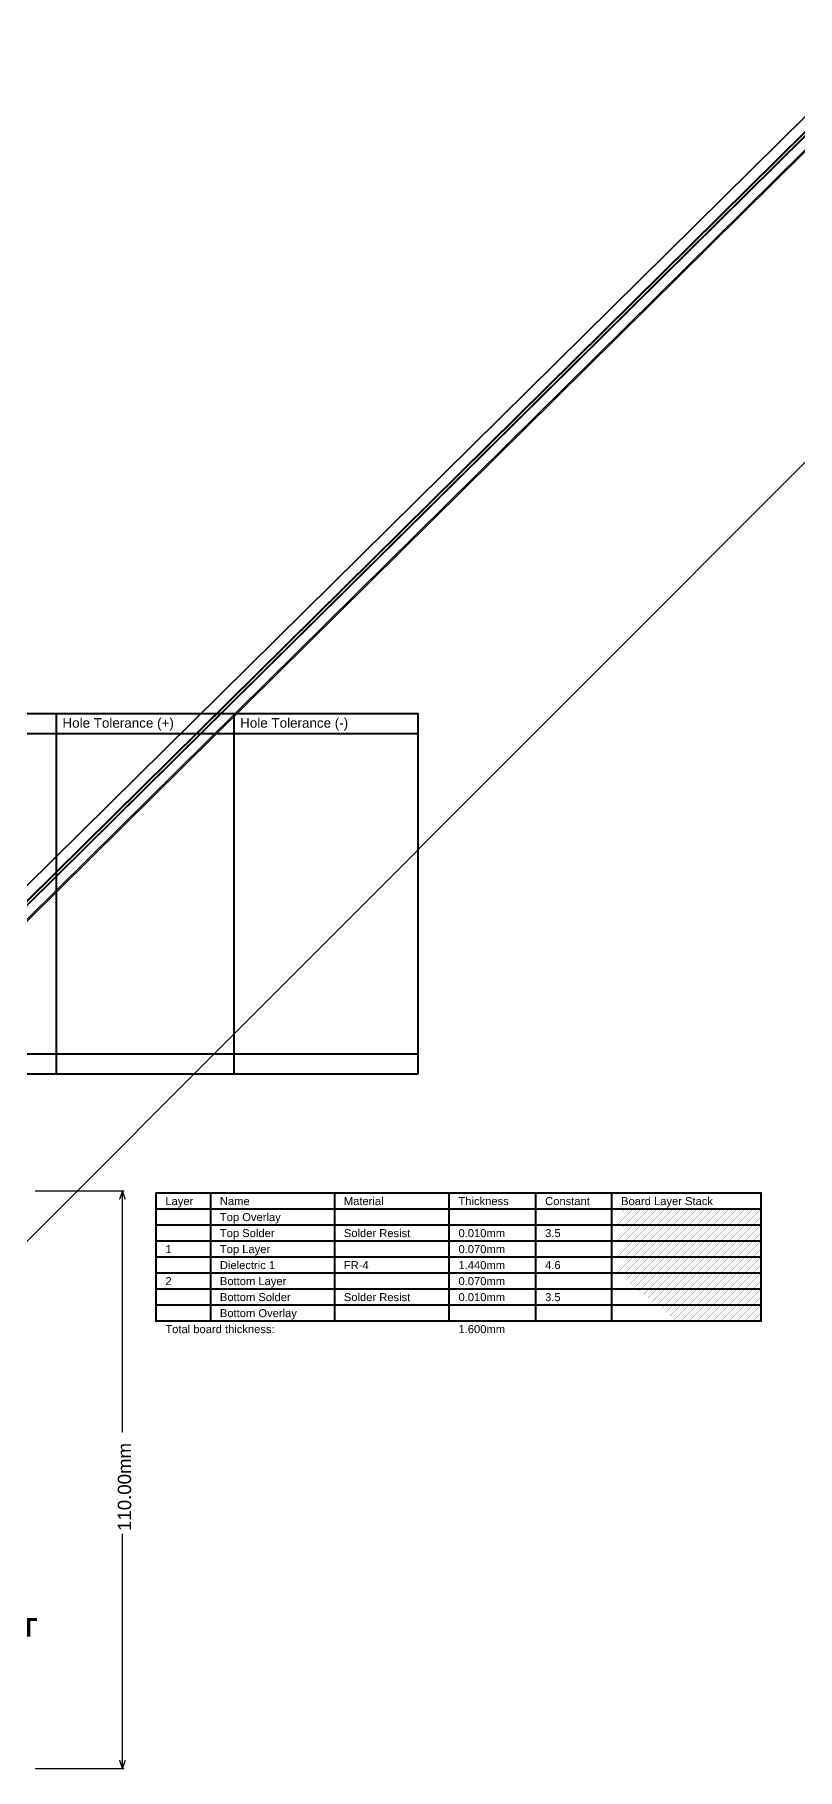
# Model space of a CAD drawing. Header units: inches. Extents: x 0 to 212, y 0 to 208.
# Drawn here: x 8.12 to 13.84, y -0.16 to 12.85 of the extents above; entities that cross this region are included whole.
import ezdxf

# ---------------------------------------------------------------- set-up
doc = ezdxf.new("R2010")
doc.units = ezdxf.units.IN
doc.header["$MEASUREMENT"] = 0
for name, color, linetype in [('Dimensions', 6, 'Continuous'), ('Drill Drawing', 1, 'Continuous'), ('Fabrication', 76, 'Continuous'), ('Top Overlay', 2, 'Continuous'), ('Top Solder', 216, 'Continuous')]:
    doc.layers.add(name, color=color, linetype=linetype)
doc.styles.add('Arial', font='', dxfattribs={"height": 0.2})
doc.styles.add('Arial Black_Bold', font='', dxfattribs={"height": 0.2})
doc.styles.get('Arial').set_extended_font_data('Arial')
doc.styles.get('Arial Black_Bold').set_extended_font_data('Arial Black', bold=True)

# ---------------------------------------------------------------- blocks, each defined once
blk = doc.blocks.new('28_UFQFPN__4_4__11')
at = {"layer": 'Top Solder'}
for p in [(-0.068, 0.067), (-0.063, -0.051), (-0.051, 0.087), (-0.051, -0.063), (0.061, -0.063), (0.067, 0.087), (0.087, 0.067), (0.087, -0.051)]:
    blk.add_line(p, (207.684, 205.166), dxfattribs=at)
blk = doc.blocks.new('P____DI_3333_8_82')
at = {"layer": 'Top Solder'}
blk.add_line((0.004, 0.049), (-204.764, 204.757), dxfattribs=at)

msp = doc.modelspace()

# ---------------------------------------------------------------- linework, layer by layer
at = {"layer": 'Dimensions', "const_width": 0.01}
for points in [[(8.125, 4.177), (8.786, 4.177)], [(8.756, 4.117), (8.776, 4.177)], [(8.776, 4.177), (8.796, 4.117)], [(8.776, 2.37), (8.776, 4.177)], [(8.776, -0.154), (8.776, 1.603)], [(8.756, -0.094), (8.776, -0.154)], [(8.776, -0.154), (8.796, -0.094)], [(8.125, -0.154), (8.786, -0.154)]]:
    msp.add_lwpolyline(points, dxfattribs=at)
at = {"layer": 'Dimensions', "const_width": 0.005}
for points in [[(8.122, 4.177, 1), (8.127, 4.177, 1)], [(8.773, 4.177, 1), (8.778, 4.177, 1)], [(8.773, 4.177, 1), (8.778, 4.177, 1)], [(8.773, 4.177, 1), (8.778, 4.177, 1)], [(8.783, 4.177, 1), (8.788, 4.177, 1)], [(8.753, 4.117, 1), (8.758, 4.117, 1)], [(8.793, 4.117, 1), (8.798, 4.117, 1)], [(8.773, 2.37, 1), (8.778, 2.37, 1)], [(8.773, 1.603, 1), (8.778, 1.603, 1)], [(8.753, -0.094, 1), (8.758, -0.094, 1)], [(8.793, -0.094, 1), (8.798, -0.094, 1)], [(8.122, -0.154, 1), (8.127, -0.154, 1)], [(8.773, -0.154, 1), (8.778, -0.154, 1)], [(8.773, -0.154, 1), (8.778, -0.154, 1)], [(8.773, -0.154, 1), (8.778, -0.154, 1)], [(8.783, -0.154, 1), (8.788, -0.154, 1)]]:
    msp.add_lwpolyline(points, format="xyb", close=True, dxfattribs=at)
at = {"layer": 'Drill Drawing', "const_width": 0.015}
for points in [[(-0.128, 7.755), (10.993, 7.755)], [(8.281, 5.055), (8.281, 7.755)], [(9.614, 5.055), (9.614, 7.755)], [(10.993, 5.055), (10.993, 7.755)], [(-0.128, 7.605), (10.993, 7.605)], [(-0.128, 5.205), (10.993, 5.205)], [(-0.128, 5.055), (10.993, 5.055)]]:
    msp.add_lwpolyline(points, dxfattribs=at)
at = {"layer": 'Drill Drawing', "const_width": 0.0075}
for points in [[(8.277, 7.755, 1), (8.284, 7.755, 1)], [(9.61, 7.755, 1), (9.618, 7.755, 1)], [(10.989, 7.755, 1), (10.997, 7.755, 1)], [(10.989, 7.755, 1), (10.997, 7.755, 1)], [(10.989, 7.605, 1), (10.997, 7.605, 1)], [(10.989, 5.205, 1), (10.997, 5.205, 1)], [(8.277, 5.055, 1), (8.284, 5.055, 1)], [(9.61, 5.055, 1), (9.618, 5.055, 1)], [(10.989, 5.055, 1), (10.997, 5.055, 1)], [(10.989, 5.055, 1), (10.997, 5.055, 1)]]:
    msp.add_lwpolyline(points, format="xyb", close=True, dxfattribs=at)
at = {"layer": 'Fabrication'}
for points, const_width in [([(9.028, 4.161), (13.566, 4.161)], 0.015), ([(9.028, 3.201), (9.028, 4.161)], 0.015), ([(9.437, 3.201), (9.437, 4.161)], 0.015), ([(10.367, 3.201), (10.367, 4.161)], 0.015), ([(11.227, 3.201), (11.227, 4.161)], 0.015), ([(11.877, 3.201), (11.877, 4.161)], 0.015), ([(12.447, 3.201), (12.447, 4.161)], 0.015), ([(13.566, 3.201), (13.566, 4.161)], 0.015), ([(9.028, 4.041), (13.566, 4.041)], 0.015), ([(12.447, 3.941), (12.546, 4.041)], 0.001), ([(12.447, 4.001), (12.486, 4.041)], 0.001), ([(12.486, 3.921), (12.606, 4.041)], 0.001), ([(12.546, 3.921), (12.666, 4.041)], 0.001), ([(12.606, 3.921), (12.726, 4.041)], 0.001), ([(12.666, 3.921), (12.786, 4.041)], 0.001), ([(12.726, 3.921), (12.846, 4.041)], 0.001), ([(12.786, 3.921), (12.906, 4.041)], 0.001), ([(12.846, 3.921), (12.966, 4.041)], 0.001), ([(12.906, 3.921), (13.026, 4.041)], 0.001), ([(12.966, 3.921), (13.086, 4.041)], 0.001), ([(13.026, 3.921), (13.146, 4.041)], 0.001), ([(13.086, 3.921), (13.206, 4.041)], 0.001), ([(13.146, 3.921), (13.266, 4.041)], 0.001), ([(13.206, 3.921), (13.326, 4.041)], 0.001), ([(13.266, 3.921), (13.386, 4.041)], 0.001), ([(13.326, 3.921), (13.446, 4.041)], 0.001), ([(13.386, 3.921), (13.506, 4.041)], 0.001), ([(13.446, 3.921), (13.566, 4.041)], 0.001), ([(9.028, 3.921), (9.437, 3.921)], 0.015), ([(9.437, 3.921), (10.367, 3.921)], 0.015), ([(10.367, 3.921), (11.227, 3.921)], 0.015), ([(11.227, 3.921), (11.877, 3.921)], 0.015), ([(11.877, 3.921), (12.447, 3.921)], 0.015), ([(12.447, 3.921), (13.566, 3.921)], 0.015), ([(12.447, 3.821), (12.546, 3.921)], 0.001), ([(12.447, 3.881), (12.486, 3.921)], 0.001), ([(12.486, 3.801), (12.606, 3.921)], 0.001), ([(12.546, 3.801), (12.666, 3.921)], 0.001), ([(12.606, 3.801), (12.726, 3.921)], 0.001), ([(12.666, 3.801), (12.786, 3.921)], 0.001), ([(12.726, 3.801), (12.846, 3.921)], 0.001), ([(12.786, 3.801), (12.906, 3.921)], 0.001), ([(12.846, 3.801), (12.966, 3.921)], 0.001), ([(12.906, 3.801), (13.026, 3.921)], 0.001), ([(12.966, 3.801), (13.086, 3.921)], 0.001), ([(13.026, 3.801), (13.146, 3.921)], 0.001), ([(13.086, 3.801), (13.206, 3.921)], 0.001), ([(13.146, 3.801), (13.266, 3.921)], 0.001), ([(13.206, 3.801), (13.326, 3.921)], 0.001), ([(13.266, 3.801), (13.386, 3.921)], 0.001), ([(13.326, 3.801), (13.446, 3.921)], 0.001), ([(13.386, 3.801), (13.506, 3.921)], 0.001), ([(13.446, 3.801), (13.566, 3.921)], 0.001), ([(13.506, 3.921), (13.566, 3.981)], 0.001), ([(9.028, 3.801), (9.437, 3.801)], 0.015), ([(9.437, 3.801), (10.367, 3.801)], 0.015), ([(10.367, 3.801), (11.227, 3.801)], 0.015), ([(11.227, 3.801), (11.877, 3.801)], 0.015), ([(11.877, 3.801), (12.447, 3.801)], 0.015), ([(12.447, 3.801), (13.566, 3.801)], 0.015), ([(12.447, 3.701), (12.546, 3.801)], 0.001), ([(12.447, 3.761), (12.486, 3.801)], 0.001), ([(12.486, 3.681), (12.606, 3.801)], 0.001), ([(12.546, 3.681), (12.666, 3.801)], 0.001), ([(12.606, 3.681), (12.726, 3.801)], 0.001), ([(12.666, 3.681), (12.786, 3.801)], 0.001), ([(12.726, 3.681), (12.846, 3.801)], 0.001), ([(12.786, 3.681), (12.906, 3.801)], 0.001), ([(12.846, 3.681), (12.966, 3.801)], 0.001), ([(12.906, 3.681), (13.026, 3.801)], 0.001), ([(12.966, 3.681), (13.086, 3.801)], 0.001), ([(13.026, 3.681), (13.146, 3.801)], 0.001), ([(13.086, 3.681), (13.206, 3.801)], 0.001), ([(13.146, 3.681), (13.266, 3.801)], 0.001), ([(13.206, 3.681), (13.326, 3.801)], 0.001), ([(13.266, 3.681), (13.386, 3.801)], 0.001), ([(13.326, 3.681), (13.446, 3.801)], 0.001), ([(13.386, 3.681), (13.506, 3.801)], 0.001), ([(13.446, 3.681), (13.566, 3.801)], 0.001), ([(13.506, 3.801), (13.566, 3.861)], 0.001), ([(9.028, 3.681), (9.437, 3.681)], 0.015), ([(9.437, 3.681), (10.367, 3.681)], 0.015), ([(10.367, 3.681), (11.227, 3.681)], 0.015), ([(11.227, 3.681), (11.877, 3.681)], 0.015), ([(11.877, 3.681), (12.447, 3.681)], 0.015), ([(12.447, 3.681), (13.566, 3.681)], 0.015), ([(12.447, 3.581), (12.546, 3.681)], 0.001), ([(12.447, 3.641), (12.486, 3.681)], 0.001), ([(12.486, 3.561), (12.606, 3.681)], 0.001), ([(12.546, 3.561), (12.666, 3.681)], 0.001), ([(12.606, 3.561), (12.726, 3.681)], 0.001), ([(12.666, 3.561), (12.786, 3.681)], 0.001), ([(12.726, 3.561), (12.846, 3.681)], 0.001), ([(12.786, 3.561), (12.906, 3.681)], 0.001), ([(12.846, 3.561), (12.966, 3.681)], 0.001), ([(12.906, 3.561), (13.026, 3.681)], 0.001), ([(12.966, 3.561), (13.086, 3.681)], 0.001), ([(13.026, 3.561), (13.146, 3.681)], 0.001), ([(13.086, 3.561), (13.206, 3.681)], 0.001), ([(13.146, 3.561), (13.266, 3.681)], 0.001), ([(13.206, 3.561), (13.326, 3.681)], 0.001), ([(13.266, 3.561), (13.386, 3.681)], 0.001), ([(13.326, 3.561), (13.446, 3.681)], 0.001), ([(13.386, 3.561), (13.506, 3.681)], 0.001), ([(13.446, 3.561), (13.566, 3.681)], 0.001), ([(13.506, 3.681), (13.566, 3.741)], 0.001), ([(9.028, 3.561), (9.437, 3.561)], 0.015), ([(9.437, 3.561), (10.367, 3.561)], 0.015), ([(10.367, 3.561), (11.227, 3.561)], 0.015), ([(11.227, 3.561), (11.877, 3.561)], 0.015), ([(11.877, 3.561), (12.447, 3.561)], 0.015), ([(12.447, 3.561), (13.566, 3.561)], 0.015), ([(12.447, 3.461), (12.546, 3.561)], 0.001), ([(12.447, 3.521), (12.486, 3.561)], 0.001), ([(12.486, 3.441), (12.606, 3.561)], 0.001), ([(12.546, 3.441), (12.666, 3.561)], 0.001), ([(12.606, 3.441), (12.726, 3.561)], 0.001), ([(12.666, 3.441), (12.786, 3.561)], 0.001), ([(12.726, 3.441), (12.846, 3.561)], 0.001), ([(12.786, 3.441), (12.906, 3.561)], 0.001), ([(12.846, 3.441), (12.966, 3.561)], 0.001), ([(12.906, 3.441), (13.026, 3.561)], 0.001), ([(12.966, 3.441), (13.086, 3.561)], 0.001), ([(13.026, 3.441), (13.146, 3.561)], 0.001), ([(13.086, 3.441), (13.206, 3.561)], 0.001), ([(13.146, 3.441), (13.266, 3.561)], 0.001), ([(13.206, 3.441), (13.326, 3.561)], 0.001), ([(13.266, 3.441), (13.386, 3.561)], 0.001), ([(13.326, 3.441), (13.446, 3.561)], 0.001), ([(13.386, 3.441), (13.506, 3.561)], 0.001), ([(13.446, 3.441), (13.566, 3.561)], 0.001), ([(13.506, 3.561), (13.566, 3.621)], 0.001), ([(9.028, 3.441), (9.437, 3.441)], 0.015), ([(9.437, 3.441), (10.367, 3.441)], 0.015), ([(10.367, 3.441), (11.227, 3.441)], 0.015), ([(11.227, 3.441), (11.877, 3.441)], 0.015), ([(11.877, 3.441), (12.447, 3.441)], 0.015), ([(12.447, 3.441), (13.566, 3.441)], 0.015), ([(12.447, 3.341), (12.546, 3.441)], 0.001), ([(12.447, 3.401), (12.486, 3.441)], 0.001), ([(12.486, 3.321), (12.606, 3.441)], 0.001), ([(12.546, 3.321), (12.666, 3.441)], 0.001), ([(12.606, 3.321), (12.726, 3.441)], 0.001), ([(12.666, 3.321), (12.786, 3.441)], 0.001), ([(12.726, 3.321), (12.846, 3.441)], 0.001), ([(12.786, 3.321), (12.906, 3.441)], 0.001), ([(12.846, 3.321), (12.966, 3.441)], 0.001), ([(12.906, 3.321), (13.026, 3.441)], 0.001), ([(12.966, 3.321), (13.086, 3.441)], 0.001), ([(13.026, 3.321), (13.146, 3.441)], 0.001), ([(13.086, 3.321), (13.206, 3.441)], 0.001), ([(13.146, 3.321), (13.266, 3.441)], 0.001), ([(13.206, 3.321), (13.326, 3.441)], 0.001), ([(13.266, 3.321), (13.386, 3.441)], 0.001), ([(13.326, 3.321), (13.446, 3.441)], 0.001), ([(13.386, 3.321), (13.506, 3.441)], 0.001), ([(13.446, 3.321), (13.566, 3.441)], 0.001), ([(13.506, 3.441), (13.566, 3.501)], 0.001), ([(13.506, 3.321), (13.566, 3.381)], 0.001), ([(9.028, 3.321), (9.437, 3.321)], 0.015), ([(9.437, 3.321), (10.367, 3.321)], 0.015), ([(10.367, 3.321), (11.227, 3.321)], 0.015), ([(11.227, 3.321), (11.877, 3.321)], 0.015), ([(11.877, 3.321), (12.447, 3.321)], 0.015), ([(12.447, 3.321), (13.566, 3.321)], 0.015), ([(12.447, 3.221), (12.546, 3.321)], 0.001), ([(12.447, 3.281), (12.486, 3.321)], 0.001), ([(12.486, 3.201), (12.606, 3.321)], 0.001), ([(12.546, 3.201), (12.666, 3.321)], 0.001), ([(12.606, 3.201), (12.726, 3.321)], 0.001), ([(12.666, 3.201), (12.786, 3.321)], 0.001), ([(12.726, 3.201), (12.846, 3.321)], 0.001), ([(12.786, 3.201), (12.906, 3.321)], 0.001), ([(12.846, 3.201), (12.966, 3.321)], 0.001), ([(12.906, 3.201), (13.026, 3.321)], 0.001), ([(12.966, 3.201), (13.086, 3.321)], 0.001), ([(13.026, 3.201), (13.146, 3.321)], 0.001), ([(13.086, 3.201), (13.206, 3.321)], 0.001), ([(13.146, 3.201), (13.266, 3.321)], 0.001), ([(13.206, 3.201), (13.326, 3.321)], 0.001), ([(13.266, 3.201), (13.386, 3.321)], 0.001), ([(13.326, 3.201), (13.446, 3.321)], 0.001), ([(13.386, 3.201), (13.506, 3.321)], 0.001), ([(13.446, 3.201), (13.566, 3.321)], 0.001), ([(13.506, 3.201), (13.566, 3.261)], 0.001), ([(9.028, 3.201), (9.437, 3.201)], 0.015), ([(9.437, 3.201), (10.367, 3.201)], 0.015), ([(10.367, 3.201), (11.227, 3.201)], 0.015), ([(11.227, 3.201), (11.877, 3.201)], 0.015), ([(11.877, 3.201), (12.447, 3.201)], 0.015), ([(12.447, 3.201), (13.566, 3.201)], 0.015)]:
    msp.add_lwpolyline(points, dxfattribs=dict(at, const_width=const_width))
for points, const_width in [([(9.024, 4.161, 1), (9.031, 4.161, 1)], 0.0075), ([(9.024, 4.161, 1), (9.031, 4.161, 1)], 0.0075), ([(9.434, 4.161, 1), (9.441, 4.161, 1)], 0.0075), ([(10.363, 4.161, 1), (10.371, 4.161, 1)], 0.0075), ([(11.223, 4.161, 1), (11.231, 4.161, 1)], 0.0075), ([(11.873, 4.161, 1), (11.881, 4.161, 1)], 0.0075), ([(12.443, 4.161, 1), (12.45, 4.161, 1)], 0.0075), ([(13.563, 4.161, 1), (13.57, 4.161, 1)], 0.0075), ([(13.563, 4.161, 1), (13.57, 4.161, 1)], 0.0075), ([(9.024, 4.041, 1), (9.031, 4.041, 1)], 0.0075), ([(12.486, 4.041, 1), (12.487, 4.041, 1)], 0.0005), ([(12.546, 4.041, 1), (12.547, 4.041, 1)], 0.0005), ([(12.606, 4.041, 1), (12.607, 4.041, 1)], 0.0005), ([(12.666, 4.041, 1), (12.667, 4.041, 1)], 0.0005), ([(12.726, 4.041, 1), (12.727, 4.041, 1)], 0.0005), ([(12.786, 4.041, 1), (12.787, 4.041, 1)], 0.0005), ([(12.846, 4.041, 1), (12.847, 4.041, 1)], 0.0005), ([(12.906, 4.041, 1), (12.907, 4.041, 1)], 0.0005), ([(12.966, 4.041, 1), (12.967, 4.041, 1)], 0.0005), ([(13.026, 4.041, 1), (13.027, 4.041, 1)], 0.0005), ([(13.086, 4.041, 1), (13.087, 4.041, 1)], 0.0005), ([(13.146, 4.041, 1), (13.147, 4.041, 1)], 0.0005), ([(13.206, 4.041, 1), (13.207, 4.041, 1)], 0.0005), ([(13.266, 4.041, 1), (13.267, 4.041, 1)], 0.0005), ([(13.326, 4.041, 1), (13.327, 4.041, 1)], 0.0005), ([(13.386, 4.041, 1), (13.387, 4.041, 1)], 0.0005), ([(13.446, 4.041, 1), (13.447, 4.041, 1)], 0.0005), ([(13.506, 4.041, 1), (13.507, 4.041, 1)], 0.0005), ([(13.563, 4.041, 1), (13.57, 4.041, 1)], 0.0075), ([(13.566, 4.041, 1), (13.567, 4.041, 1)], 0.0005), ([(9.024, 3.921, 1), (9.031, 3.921, 1)], 0.0075), ([(9.434, 3.921, 1), (9.441, 3.921, 1)], 0.0075), ([(9.434, 3.921, 1), (9.441, 3.921, 1)], 0.0075), ([(10.363, 3.921, 1), (10.371, 3.921, 1)], 0.0075), ([(10.363, 3.921, 1), (10.371, 3.921, 1)], 0.0075), ([(11.223, 3.921, 1), (11.231, 3.921, 1)], 0.0075), ([(11.223, 3.921, 1), (11.231, 3.921, 1)], 0.0075), ([(11.873, 3.921, 1), (11.881, 3.921, 1)], 0.0075), ([(11.873, 3.921, 1), (11.881, 3.921, 1)], 0.0075), ([(12.443, 3.921, 1), (12.45, 3.921, 1)], 0.0075), ([(12.443, 3.921, 1), (12.45, 3.921, 1)], 0.0075), ([(12.446, 4.001, 1), (12.447, 4.001, 1)], 0.0005), ([(12.446, 3.941, 1), (12.447, 3.941, 1)], 0.0005), ([(12.486, 3.921, 1), (12.487, 3.921, 1)], 0.0005), ([(12.486, 3.921, 1), (12.487, 3.921, 1)], 0.0005), ([(12.546, 3.921, 1), (12.547, 3.921, 1)], 0.0005), ([(12.546, 3.921, 1), (12.547, 3.921, 1)], 0.0005), ([(12.606, 3.921, 1), (12.607, 3.921, 1)], 0.0005), ([(12.606, 3.921, 1), (12.607, 3.921, 1)], 0.0005), ([(12.666, 3.921, 1), (12.667, 3.921, 1)], 0.0005), ([(12.666, 3.921, 1), (12.667, 3.921, 1)], 0.0005), ([(12.726, 3.921, 1), (12.727, 3.921, 1)], 0.0005), ([(12.726, 3.921, 1), (12.727, 3.921, 1)], 0.0005), ([(12.786, 3.921, 1), (12.787, 3.921, 1)], 0.0005), ([(12.786, 3.921, 1), (12.787, 3.921, 1)], 0.0005), ([(12.846, 3.921, 1), (12.847, 3.921, 1)], 0.0005), ([(12.846, 3.921, 1), (12.847, 3.921, 1)], 0.0005), ([(12.906, 3.921, 1), (12.907, 3.921, 1)], 0.0005), ([(12.906, 3.921, 1), (12.907, 3.921, 1)], 0.0005), ([(12.966, 3.921, 1), (12.967, 3.921, 1)], 0.0005), ([(12.966, 3.921, 1), (12.967, 3.921, 1)], 0.0005), ([(13.026, 3.921, 1), (13.027, 3.921, 1)], 0.0005), ([(13.026, 3.921, 1), (13.027, 3.921, 1)], 0.0005), ([(13.086, 3.921, 1), (13.087, 3.921, 1)], 0.0005), ([(13.086, 3.921, 1), (13.087, 3.921, 1)], 0.0005), ([(13.146, 3.921, 1), (13.147, 3.921, 1)], 0.0005), ([(13.146, 3.921, 1), (13.147, 3.921, 1)], 0.0005), ([(13.206, 3.921, 1), (13.207, 3.921, 1)], 0.0005), ([(13.206, 3.921, 1), (13.207, 3.921, 1)], 0.0005), ([(13.266, 3.921, 1), (13.267, 3.921, 1)], 0.0005), ([(13.266, 3.921, 1), (13.267, 3.921, 1)], 0.0005), ([(13.326, 3.921, 1), (13.327, 3.921, 1)], 0.0005), ([(13.326, 3.921, 1), (13.327, 3.921, 1)], 0.0005), ([(13.386, 3.921, 1), (13.387, 3.921, 1)], 0.0005), ([(13.386, 3.921, 1), (13.387, 3.921, 1)], 0.0005), ([(13.446, 3.921, 1), (13.447, 3.921, 1)], 0.0005), ([(13.446, 3.921, 1), (13.447, 3.921, 1)], 0.0005), ([(13.506, 3.921, 1), (13.507, 3.921, 1)], 0.0005), ([(13.506, 3.921, 1), (13.507, 3.921, 1)], 0.0005), ([(13.563, 3.921, 1), (13.57, 3.921, 1)], 0.0075), ([(13.566, 3.981, 1), (13.567, 3.981, 1)], 0.0005), ([(13.566, 3.921, 1), (13.567, 3.921, 1)], 0.0005), ([(9.024, 3.801, 1), (9.031, 3.801, 1)], 0.0075), ([(9.434, 3.801, 1), (9.441, 3.801, 1)], 0.0075), ([(9.434, 3.801, 1), (9.441, 3.801, 1)], 0.0075), ([(10.363, 3.801, 1), (10.371, 3.801, 1)], 0.0075), ([(10.363, 3.801, 1), (10.371, 3.801, 1)], 0.0075), ([(11.223, 3.801, 1), (11.231, 3.801, 1)], 0.0075), ([(11.223, 3.801, 1), (11.231, 3.801, 1)], 0.0075), ([(11.873, 3.801, 1), (11.881, 3.801, 1)], 0.0075), ([(11.873, 3.801, 1), (11.881, 3.801, 1)], 0.0075), ([(12.443, 3.801, 1), (12.45, 3.801, 1)], 0.0075), ([(12.443, 3.801, 1), (12.45, 3.801, 1)], 0.0075), ([(12.446, 3.881, 1), (12.447, 3.881, 1)], 0.0005), ([(12.446, 3.821, 1), (12.447, 3.821, 1)], 0.0005), ([(12.486, 3.801, 1), (12.487, 3.801, 1)], 0.0005), ([(12.486, 3.801, 1), (12.487, 3.801, 1)], 0.0005), ([(12.546, 3.801, 1), (12.547, 3.801, 1)], 0.0005), ([(12.546, 3.801, 1), (12.547, 3.801, 1)], 0.0005), ([(12.606, 3.801, 1), (12.607, 3.801, 1)], 0.0005), ([(12.606, 3.801, 1), (12.607, 3.801, 1)], 0.0005), ([(12.666, 3.801, 1), (12.667, 3.801, 1)], 0.0005), ([(12.666, 3.801, 1), (12.667, 3.801, 1)], 0.0005), ([(12.726, 3.801, 1), (12.727, 3.801, 1)], 0.0005), ([(12.726, 3.801, 1), (12.727, 3.801, 1)], 0.0005), ([(12.786, 3.801, 1), (12.787, 3.801, 1)], 0.0005), ([(12.786, 3.801, 1), (12.787, 3.801, 1)], 0.0005), ([(12.846, 3.801, 1), (12.847, 3.801, 1)], 0.0005), ([(12.846, 3.801, 1), (12.847, 3.801, 1)], 0.0005), ([(12.906, 3.801, 1), (12.907, 3.801, 1)], 0.0005), ([(12.906, 3.801, 1), (12.907, 3.801, 1)], 0.0005), ([(12.966, 3.801, 1), (12.967, 3.801, 1)], 0.0005), ([(12.966, 3.801, 1), (12.967, 3.801, 1)], 0.0005), ([(13.026, 3.801, 1), (13.027, 3.801, 1)], 0.0005), ([(13.026, 3.801, 1), (13.027, 3.801, 1)], 0.0005), ([(13.086, 3.801, 1), (13.087, 3.801, 1)], 0.0005), ([(13.086, 3.801, 1), (13.087, 3.801, 1)], 0.0005), ([(13.146, 3.801, 1), (13.147, 3.801, 1)], 0.0005), ([(13.146, 3.801, 1), (13.147, 3.801, 1)], 0.0005), ([(13.206, 3.801, 1), (13.207, 3.801, 1)], 0.0005), ([(13.206, 3.801, 1), (13.207, 3.801, 1)], 0.0005), ([(13.266, 3.801, 1), (13.267, 3.801, 1)], 0.0005), ([(13.266, 3.801, 1), (13.267, 3.801, 1)], 0.0005), ([(13.326, 3.801, 1), (13.327, 3.801, 1)], 0.0005), ([(13.326, 3.801, 1), (13.327, 3.801, 1)], 0.0005), ([(13.386, 3.801, 1), (13.387, 3.801, 1)], 0.0005), ([(13.386, 3.801, 1), (13.387, 3.801, 1)], 0.0005), ([(13.446, 3.801, 1), (13.447, 3.801, 1)], 0.0005), ([(13.446, 3.801, 1), (13.447, 3.801, 1)], 0.0005), ([(13.506, 3.801, 1), (13.507, 3.801, 1)], 0.0005), ([(13.506, 3.801, 1), (13.507, 3.801, 1)], 0.0005), ([(13.563, 3.801, 1), (13.57, 3.801, 1)], 0.0075), ([(13.566, 3.861, 1), (13.567, 3.861, 1)], 0.0005), ([(13.566, 3.801, 1), (13.567, 3.801, 1)], 0.0005), ([(9.024, 3.681, 1), (9.031, 3.681, 1)], 0.0075), ([(9.434, 3.681, 1), (9.441, 3.681, 1)], 0.0075), ([(9.434, 3.681, 1), (9.441, 3.681, 1)], 0.0075), ([(10.363, 3.681, 1), (10.371, 3.681, 1)], 0.0075), ([(10.363, 3.681, 1), (10.371, 3.681, 1)], 0.0075), ([(11.223, 3.681, 1), (11.231, 3.681, 1)], 0.0075), ([(11.223, 3.681, 1), (11.231, 3.681, 1)], 0.0075), ([(11.873, 3.681, 1), (11.881, 3.681, 1)], 0.0075), ([(11.873, 3.681, 1), (11.881, 3.681, 1)], 0.0075), ([(12.443, 3.681, 1), (12.45, 3.681, 1)], 0.0075), ([(12.443, 3.681, 1), (12.45, 3.681, 1)], 0.0075), ([(12.446, 3.761, 1), (12.447, 3.761, 1)], 0.0005), ([(12.446, 3.701, 1), (12.447, 3.701, 1)], 0.0005), ([(12.446, 3.641, 1), (12.447, 3.641, 1)], 0.0005), ([(12.486, 3.681, 1), (12.487, 3.681, 1)], 0.0005), ([(12.486, 3.681, 1), (12.487, 3.681, 1)], 0.0005), ([(12.546, 3.681, 1), (12.547, 3.681, 1)], 0.0005), ([(12.546, 3.681, 1), (12.547, 3.681, 1)], 0.0005), ([(12.606, 3.681, 1), (12.607, 3.681, 1)], 0.0005), ([(12.606, 3.681, 1), (12.607, 3.681, 1)], 0.0005), ([(12.666, 3.681, 1), (12.667, 3.681, 1)], 0.0005), ([(12.666, 3.681, 1), (12.667, 3.681, 1)], 0.0005), ([(12.726, 3.681, 1), (12.727, 3.681, 1)], 0.0005), ([(12.726, 3.681, 1), (12.727, 3.681, 1)], 0.0005), ([(12.786, 3.681, 1), (12.787, 3.681, 1)], 0.0005), ([(12.786, 3.681, 1), (12.787, 3.681, 1)], 0.0005), ([(12.846, 3.681, 1), (12.847, 3.681, 1)], 0.0005), ([(12.846, 3.681, 1), (12.847, 3.681, 1)], 0.0005), ([(12.906, 3.681, 1), (12.907, 3.681, 1)], 0.0005), ([(12.906, 3.681, 1), (12.907, 3.681, 1)], 0.0005), ([(12.966, 3.681, 1), (12.967, 3.681, 1)], 0.0005), ([(12.966, 3.681, 1), (12.967, 3.681, 1)], 0.0005), ([(13.026, 3.681, 1), (13.027, 3.681, 1)], 0.0005), ([(13.026, 3.681, 1), (13.027, 3.681, 1)], 0.0005), ([(13.086, 3.681, 1), (13.087, 3.681, 1)], 0.0005), ([(13.086, 3.681, 1), (13.087, 3.681, 1)], 0.0005), ([(13.146, 3.681, 1), (13.147, 3.681, 1)], 0.0005), ([(13.146, 3.681, 1), (13.147, 3.681, 1)], 0.0005), ([(13.206, 3.681, 1), (13.207, 3.681, 1)], 0.0005), ([(13.206, 3.681, 1), (13.207, 3.681, 1)], 0.0005), ([(13.266, 3.681, 1), (13.267, 3.681, 1)], 0.0005), ([(13.266, 3.681, 1), (13.267, 3.681, 1)], 0.0005), ([(13.326, 3.681, 1), (13.327, 3.681, 1)], 0.0005), ([(13.326, 3.681, 1), (13.327, 3.681, 1)], 0.0005), ([(13.386, 3.681, 1), (13.387, 3.681, 1)], 0.0005), ([(13.386, 3.681, 1), (13.387, 3.681, 1)], 0.0005), ([(13.446, 3.681, 1), (13.447, 3.681, 1)], 0.0005), ([(13.446, 3.681, 1), (13.447, 3.681, 1)], 0.0005), ([(13.506, 3.681, 1), (13.507, 3.681, 1)], 0.0005), ([(13.506, 3.681, 1), (13.507, 3.681, 1)], 0.0005), ([(13.563, 3.681, 1), (13.57, 3.681, 1)], 0.0075), ([(13.566, 3.741, 1), (13.567, 3.741, 1)], 0.0005), ([(13.566, 3.681, 1), (13.567, 3.681, 1)], 0.0005), ([(9.024, 3.561, 1), (9.031, 3.561, 1)], 0.0075), ([(9.434, 3.561, 1), (9.441, 3.561, 1)], 0.0075), ([(9.434, 3.561, 1), (9.441, 3.561, 1)], 0.0075), ([(10.363, 3.561, 1), (10.371, 3.561, 1)], 0.0075), ([(10.363, 3.561, 1), (10.371, 3.561, 1)], 0.0075), ([(11.223, 3.561, 1), (11.231, 3.561, 1)], 0.0075), ([(11.223, 3.561, 1), (11.231, 3.561, 1)], 0.0075), ([(11.873, 3.561, 1), (11.881, 3.561, 1)], 0.0075), ([(11.873, 3.561, 1), (11.881, 3.561, 1)], 0.0075), ([(12.443, 3.561, 1), (12.45, 3.561, 1)], 0.0075), ([(12.443, 3.561, 1), (12.45, 3.561, 1)], 0.0075), ([(12.446, 3.581, 1), (12.447, 3.581, 1)], 0.0005), ([(12.446, 3.521, 1), (12.447, 3.521, 1)], 0.0005), ([(12.486, 3.561, 1), (12.487, 3.561, 1)], 0.0005), ([(12.486, 3.561, 1), (12.487, 3.561, 1)], 0.0005), ([(12.546, 3.561, 1), (12.547, 3.561, 1)], 0.0005), ([(12.546, 3.561, 1), (12.547, 3.561, 1)], 0.0005), ([(12.606, 3.561, 1), (12.607, 3.561, 1)], 0.0005), ([(12.606, 3.561, 1), (12.607, 3.561, 1)], 0.0005), ([(12.666, 3.561, 1), (12.667, 3.561, 1)], 0.0005), ([(12.666, 3.561, 1), (12.667, 3.561, 1)], 0.0005), ([(12.726, 3.561, 1), (12.727, 3.561, 1)], 0.0005), ([(12.726, 3.561, 1), (12.727, 3.561, 1)], 0.0005), ([(12.786, 3.561, 1), (12.787, 3.561, 1)], 0.0005), ([(12.786, 3.561, 1), (12.787, 3.561, 1)], 0.0005), ([(12.846, 3.561, 1), (12.847, 3.561, 1)], 0.0005), ([(12.846, 3.561, 1), (12.847, 3.561, 1)], 0.0005), ([(12.906, 3.561, 1), (12.907, 3.561, 1)], 0.0005), ([(12.906, 3.561, 1), (12.907, 3.561, 1)], 0.0005), ([(12.966, 3.561, 1), (12.967, 3.561, 1)], 0.0005), ([(12.966, 3.561, 1), (12.967, 3.561, 1)], 0.0005), ([(13.026, 3.561, 1), (13.027, 3.561, 1)], 0.0005), ([(13.026, 3.561, 1), (13.027, 3.561, 1)], 0.0005), ([(13.086, 3.561, 1), (13.087, 3.561, 1)], 0.0005), ([(13.086, 3.561, 1), (13.087, 3.561, 1)], 0.0005), ([(13.146, 3.561, 1), (13.147, 3.561, 1)], 0.0005), ([(13.146, 3.561, 1), (13.147, 3.561, 1)], 0.0005), ([(13.206, 3.561, 1), (13.207, 3.561, 1)], 0.0005), ([(13.206, 3.561, 1), (13.207, 3.561, 1)], 0.0005), ([(13.266, 3.561, 1), (13.267, 3.561, 1)], 0.0005), ([(13.266, 3.561, 1), (13.267, 3.561, 1)], 0.0005), ([(13.326, 3.561, 1), (13.327, 3.561, 1)], 0.0005), ([(13.326, 3.561, 1), (13.327, 3.561, 1)], 0.0005), ([(13.386, 3.561, 1), (13.387, 3.561, 1)], 0.0005), ([(13.386, 3.561, 1), (13.387, 3.561, 1)], 0.0005), ([(13.446, 3.561, 1), (13.447, 3.561, 1)], 0.0005), ([(13.446, 3.561, 1), (13.447, 3.561, 1)], 0.0005), ([(13.506, 3.561, 1), (13.507, 3.561, 1)], 0.0005), ([(13.506, 3.561, 1), (13.507, 3.561, 1)], 0.0005), ([(13.563, 3.561, 1), (13.57, 3.561, 1)], 0.0075), ([(13.566, 3.621, 1), (13.567, 3.621, 1)], 0.0005), ([(13.566, 3.561, 1), (13.567, 3.561, 1)], 0.0005), ([(9.024, 3.441, 1), (9.031, 3.441, 1)], 0.0075), ([(9.434, 3.441, 1), (9.441, 3.441, 1)], 0.0075), ([(9.434, 3.441, 1), (9.441, 3.441, 1)], 0.0075), ([(10.363, 3.441, 1), (10.371, 3.441, 1)], 0.0075), ([(10.363, 3.441, 1), (10.371, 3.441, 1)], 0.0075), ([(11.223, 3.441, 1), (11.231, 3.441, 1)], 0.0075), ([(11.223, 3.441, 1), (11.231, 3.441, 1)], 0.0075), ([(11.873, 3.441, 1), (11.881, 3.441, 1)], 0.0075), ([(11.873, 3.441, 1), (11.881, 3.441, 1)], 0.0075), ([(12.443, 3.441, 1), (12.45, 3.441, 1)], 0.0075), ([(12.443, 3.441, 1), (12.45, 3.441, 1)], 0.0075), ([(12.446, 3.461, 1), (12.447, 3.461, 1)], 0.0005), ([(12.446, 3.401, 1), (12.447, 3.401, 1)], 0.0005), ([(12.486, 3.441, 1), (12.487, 3.441, 1)], 0.0005), ([(12.486, 3.441, 1), (12.487, 3.441, 1)], 0.0005), ([(12.546, 3.441, 1), (12.547, 3.441, 1)], 0.0005), ([(12.546, 3.441, 1), (12.547, 3.441, 1)], 0.0005), ([(12.606, 3.441, 1), (12.607, 3.441, 1)], 0.0005), ([(12.606, 3.441, 1), (12.607, 3.441, 1)], 0.0005), ([(12.666, 3.441, 1), (12.667, 3.441, 1)], 0.0005), ([(12.666, 3.441, 1), (12.667, 3.441, 1)], 0.0005), ([(12.726, 3.441, 1), (12.727, 3.441, 1)], 0.0005), ([(12.726, 3.441, 1), (12.727, 3.441, 1)], 0.0005), ([(12.786, 3.441, 1), (12.787, 3.441, 1)], 0.0005), ([(12.786, 3.441, 1), (12.787, 3.441, 1)], 0.0005), ([(12.846, 3.441, 1), (12.847, 3.441, 1)], 0.0005), ([(12.846, 3.441, 1), (12.847, 3.441, 1)], 0.0005), ([(12.906, 3.441, 1), (12.907, 3.441, 1)], 0.0005), ([(12.906, 3.441, 1), (12.907, 3.441, 1)], 0.0005), ([(12.966, 3.441, 1), (12.967, 3.441, 1)], 0.0005), ([(12.966, 3.441, 1), (12.967, 3.441, 1)], 0.0005), ([(13.026, 3.441, 1), (13.027, 3.441, 1)], 0.0005), ([(13.026, 3.441, 1), (13.027, 3.441, 1)], 0.0005), ([(13.086, 3.441, 1), (13.087, 3.441, 1)], 0.0005), ([(13.086, 3.441, 1), (13.087, 3.441, 1)], 0.0005), ([(13.146, 3.441, 1), (13.147, 3.441, 1)], 0.0005), ([(13.146, 3.441, 1), (13.147, 3.441, 1)], 0.0005), ([(13.206, 3.441, 1), (13.207, 3.441, 1)], 0.0005), ([(13.206, 3.441, 1), (13.207, 3.441, 1)], 0.0005), ([(13.266, 3.441, 1), (13.267, 3.441, 1)], 0.0005), ([(13.266, 3.441, 1), (13.267, 3.441, 1)], 0.0005), ([(13.326, 3.441, 1), (13.327, 3.441, 1)], 0.0005), ([(13.326, 3.441, 1), (13.327, 3.441, 1)], 0.0005), ([(13.386, 3.441, 1), (13.387, 3.441, 1)], 0.0005), ([(13.386, 3.441, 1), (13.387, 3.441, 1)], 0.0005), ([(13.446, 3.441, 1), (13.447, 3.441, 1)], 0.0005), ([(13.446, 3.441, 1), (13.447, 3.441, 1)], 0.0005), ([(13.506, 3.441, 1), (13.507, 3.441, 1)], 0.0005), ([(13.506, 3.441, 1), (13.507, 3.441, 1)], 0.0005), ([(13.563, 3.441, 1), (13.57, 3.441, 1)], 0.0075), ([(13.566, 3.501, 1), (13.567, 3.501, 1)], 0.0005), ([(13.566, 3.441, 1), (13.567, 3.441, 1)], 0.0005), ([(13.566, 3.381, 1), (13.567, 3.381, 1)], 0.0005), ([(9.024, 3.321, 1), (9.031, 3.321, 1)], 0.0075), ([(9.434, 3.321, 1), (9.441, 3.321, 1)], 0.0075), ([(9.434, 3.321, 1), (9.441, 3.321, 1)], 0.0075), ([(10.363, 3.321, 1), (10.371, 3.321, 1)], 0.0075), ([(10.363, 3.321, 1), (10.371, 3.321, 1)], 0.0075), ([(11.223, 3.321, 1), (11.231, 3.321, 1)], 0.0075), ([(11.223, 3.321, 1), (11.231, 3.321, 1)], 0.0075), ([(11.873, 3.321, 1), (11.881, 3.321, 1)], 0.0075), ([(11.873, 3.321, 1), (11.881, 3.321, 1)], 0.0075), ([(12.443, 3.321, 1), (12.45, 3.321, 1)], 0.0075), ([(12.443, 3.321, 1), (12.45, 3.321, 1)], 0.0075), ([(12.446, 3.341, 1), (12.447, 3.341, 1)], 0.0005), ([(12.446, 3.281, 1), (12.447, 3.281, 1)], 0.0005), ([(12.486, 3.321, 1), (12.487, 3.321, 1)], 0.0005), ([(12.486, 3.321, 1), (12.487, 3.321, 1)], 0.0005), ([(12.546, 3.321, 1), (12.547, 3.321, 1)], 0.0005), ([(12.546, 3.321, 1), (12.547, 3.321, 1)], 0.0005), ([(12.606, 3.321, 1), (12.607, 3.321, 1)], 0.0005), ([(12.606, 3.321, 1), (12.607, 3.321, 1)], 0.0005), ([(12.666, 3.321, 1), (12.667, 3.321, 1)], 0.0005), ([(12.666, 3.321, 1), (12.667, 3.321, 1)], 0.0005), ([(12.726, 3.321, 1), (12.727, 3.321, 1)], 0.0005), ([(12.726, 3.321, 1), (12.727, 3.321, 1)], 0.0005), ([(12.786, 3.321, 1), (12.787, 3.321, 1)], 0.0005), ([(12.786, 3.321, 1), (12.787, 3.321, 1)], 0.0005), ([(12.846, 3.321, 1), (12.847, 3.321, 1)], 0.0005), ([(12.846, 3.321, 1), (12.847, 3.321, 1)], 0.0005), ([(12.906, 3.321, 1), (12.907, 3.321, 1)], 0.0005), ([(12.906, 3.321, 1), (12.907, 3.321, 1)], 0.0005), ([(12.966, 3.321, 1), (12.967, 3.321, 1)], 0.0005), ([(12.966, 3.321, 1), (12.967, 3.321, 1)], 0.0005), ([(13.026, 3.321, 1), (13.027, 3.321, 1)], 0.0005), ([(13.026, 3.321, 1), (13.027, 3.321, 1)], 0.0005), ([(13.086, 3.321, 1), (13.087, 3.321, 1)], 0.0005), ([(13.086, 3.321, 1), (13.087, 3.321, 1)], 0.0005), ([(13.146, 3.321, 1), (13.147, 3.321, 1)], 0.0005), ([(13.146, 3.321, 1), (13.147, 3.321, 1)], 0.0005), ([(13.206, 3.321, 1), (13.207, 3.321, 1)], 0.0005), ([(13.206, 3.321, 1), (13.207, 3.321, 1)], 0.0005), ([(13.266, 3.321, 1), (13.267, 3.321, 1)], 0.0005), ([(13.266, 3.321, 1), (13.267, 3.321, 1)], 0.0005), ([(13.326, 3.321, 1), (13.327, 3.321, 1)], 0.0005), ([(13.326, 3.321, 1), (13.327, 3.321, 1)], 0.0005), ([(13.386, 3.321, 1), (13.387, 3.321, 1)], 0.0005), ([(13.386, 3.321, 1), (13.387, 3.321, 1)], 0.0005), ([(13.446, 3.321, 1), (13.447, 3.321, 1)], 0.0005), ([(13.446, 3.321, 1), (13.447, 3.321, 1)], 0.0005), ([(13.506, 3.321, 1), (13.507, 3.321, 1)], 0.0005), ([(13.506, 3.321, 1), (13.507, 3.321, 1)], 0.0005), ([(13.563, 3.321, 1), (13.57, 3.321, 1)], 0.0075), ([(13.566, 3.321, 1), (13.567, 3.321, 1)], 0.0005), ([(13.566, 3.261, 1), (13.567, 3.261, 1)], 0.0005), ([(9.024, 3.201, 1), (9.031, 3.201, 1)], 0.0075), ([(9.024, 3.201, 1), (9.031, 3.201, 1)], 0.0075), ([(9.434, 3.201, 1), (9.441, 3.201, 1)], 0.0075), ([(9.434, 3.201, 1), (9.441, 3.201, 1)], 0.0075), ([(9.434, 3.201, 1), (9.441, 3.201, 1)], 0.0075), ([(10.363, 3.201, 1), (10.371, 3.201, 1)], 0.0075), ([(10.363, 3.201, 1), (10.371, 3.201, 1)], 0.0075), ([(10.363, 3.201, 1), (10.371, 3.201, 1)], 0.0075), ([(11.223, 3.201, 1), (11.231, 3.201, 1)], 0.0075), ([(11.223, 3.201, 1), (11.231, 3.201, 1)], 0.0075), ([(11.223, 3.201, 1), (11.231, 3.201, 1)], 0.0075), ([(11.873, 3.201, 1), (11.881, 3.201, 1)], 0.0075), ([(11.873, 3.201, 1), (11.881, 3.201, 1)], 0.0075), ([(11.873, 3.201, 1), (11.881, 3.201, 1)], 0.0075), ([(12.443, 3.201, 1), (12.45, 3.201, 1)], 0.0075), ([(12.443, 3.201, 1), (12.45, 3.201, 1)], 0.0075), ([(12.443, 3.201, 1), (12.45, 3.201, 1)], 0.0075), ([(12.446, 3.221, 1), (12.447, 3.221, 1)], 0.0005), ([(12.486, 3.201, 1), (12.487, 3.201, 1)], 0.0005), ([(12.546, 3.201, 1), (12.547, 3.201, 1)], 0.0005), ([(12.606, 3.201, 1), (12.607, 3.201, 1)], 0.0005), ([(12.666, 3.201, 1), (12.667, 3.201, 1)], 0.0005), ([(12.726, 3.201, 1), (12.727, 3.201, 1)], 0.0005), ([(12.786, 3.201, 1), (12.787, 3.201, 1)], 0.0005), ([(12.846, 3.201, 1), (12.847, 3.201, 1)], 0.0005), ([(12.906, 3.201, 1), (12.907, 3.201, 1)], 0.0005), ([(12.966, 3.201, 1), (12.967, 3.201, 1)], 0.0005), ([(13.026, 3.201, 1), (13.027, 3.201, 1)], 0.0005), ([(13.086, 3.201, 1), (13.087, 3.201, 1)], 0.0005), ([(13.146, 3.201, 1), (13.147, 3.201, 1)], 0.0005), ([(13.206, 3.201, 1), (13.207, 3.201, 1)], 0.0005), ([(13.266, 3.201, 1), (13.267, 3.201, 1)], 0.0005), ([(13.326, 3.201, 1), (13.327, 3.201, 1)], 0.0005), ([(13.386, 3.201, 1), (13.387, 3.201, 1)], 0.0005), ([(13.446, 3.201, 1), (13.447, 3.201, 1)], 0.0005), ([(13.506, 3.201, 1), (13.507, 3.201, 1)], 0.0005), ([(13.563, 3.201, 1), (13.57, 3.201, 1)], 0.0075), ([(13.563, 3.201, 1), (13.57, 3.201, 1)], 0.0075)]:
    msp.add_lwpolyline(points, format="xyb", close=True, dxfattribs=dict(at, const_width=const_width))

# ---------------------------------------------------------------- block references
msp.add_blockref('28_UFQFPN__4_4__11', (4.427, 2.746))
at = {"rotation": 270}
msp.add_blockref('P____DI_3333_8_82', (7.354, 3.149), dxfattribs=at)

# ---------------------------------------------------------------- texts
at = {"layer": 'Dimensions', "style": 'Arial'}
msp.add_text('110.00mm', height=0.1, rotation=90, dxfattribs=at).set_placement((8.841, 1.628))
at = {"layer": 'Drill Drawing', "style": 'Arial'}
for s, p in [('Hole Tolerance (+)', (8.326, 7.65)), ('Hole Tolerance (-)', (9.659, 7.65))]:
    msp.add_text(s, height=0.072, dxfattribs=at).set_placement(p)
at = {"layer": 'Fabrication', "style": 'Arial'}
for s, p in [('Layer', (9.098, 4.071)), ('Name', (9.507, 4.071)), ('Material', (10.437, 4.071)), ('Thickness', (11.297, 4.071)), ('Constant', (11.947, 4.071)), ('Board Layer Stack', (12.517, 4.071)), ('Top Overlay', (9.507, 3.951)), ('Top Solder', (9.507, 3.831)), ('Solder Resist', (10.437, 3.831)), ('0.010mm', (11.297, 3.831)), ('0.070mm', (11.297, 3.711)), ('3.5', (11.947, 3.831)), ('1', (9.098, 3.711)), ('Top Layer', (9.507, 3.711)), ('Dielectric 1', (9.507, 3.591)), ('FR-4', (10.437, 3.591)), ('1.440mm', (11.297, 3.591)), ('4.6', (11.947, 3.591)), ('2', (9.098, 3.471)), ('Bottom Layer', (9.507, 3.471)), ('0.070mm', (11.297, 3.471)), ('Bottom Solder', (9.507, 3.351)), ('Solder Resist', (10.437, 3.351)), ('0.010mm', (11.297, 3.351)), ('3.5', (11.947, 3.351)), ('Bottom Overlay', (9.507, 3.231)), ('Total board thickness:', (9.098, 3.111)), ('1.600mm', (11.297, 3.111))]:
    msp.add_text(s, height=0.06, dxfattribs=at).set_placement(p)
at = {"layer": 'Top Overlay', "style": 'Arial Black_Bold'}
msp.add_text('220VAC - INPUT', height=0.14, rotation=360, dxfattribs=at).set_placement((6.421, 0.835))

doc.saveas('drawing.dxf')
